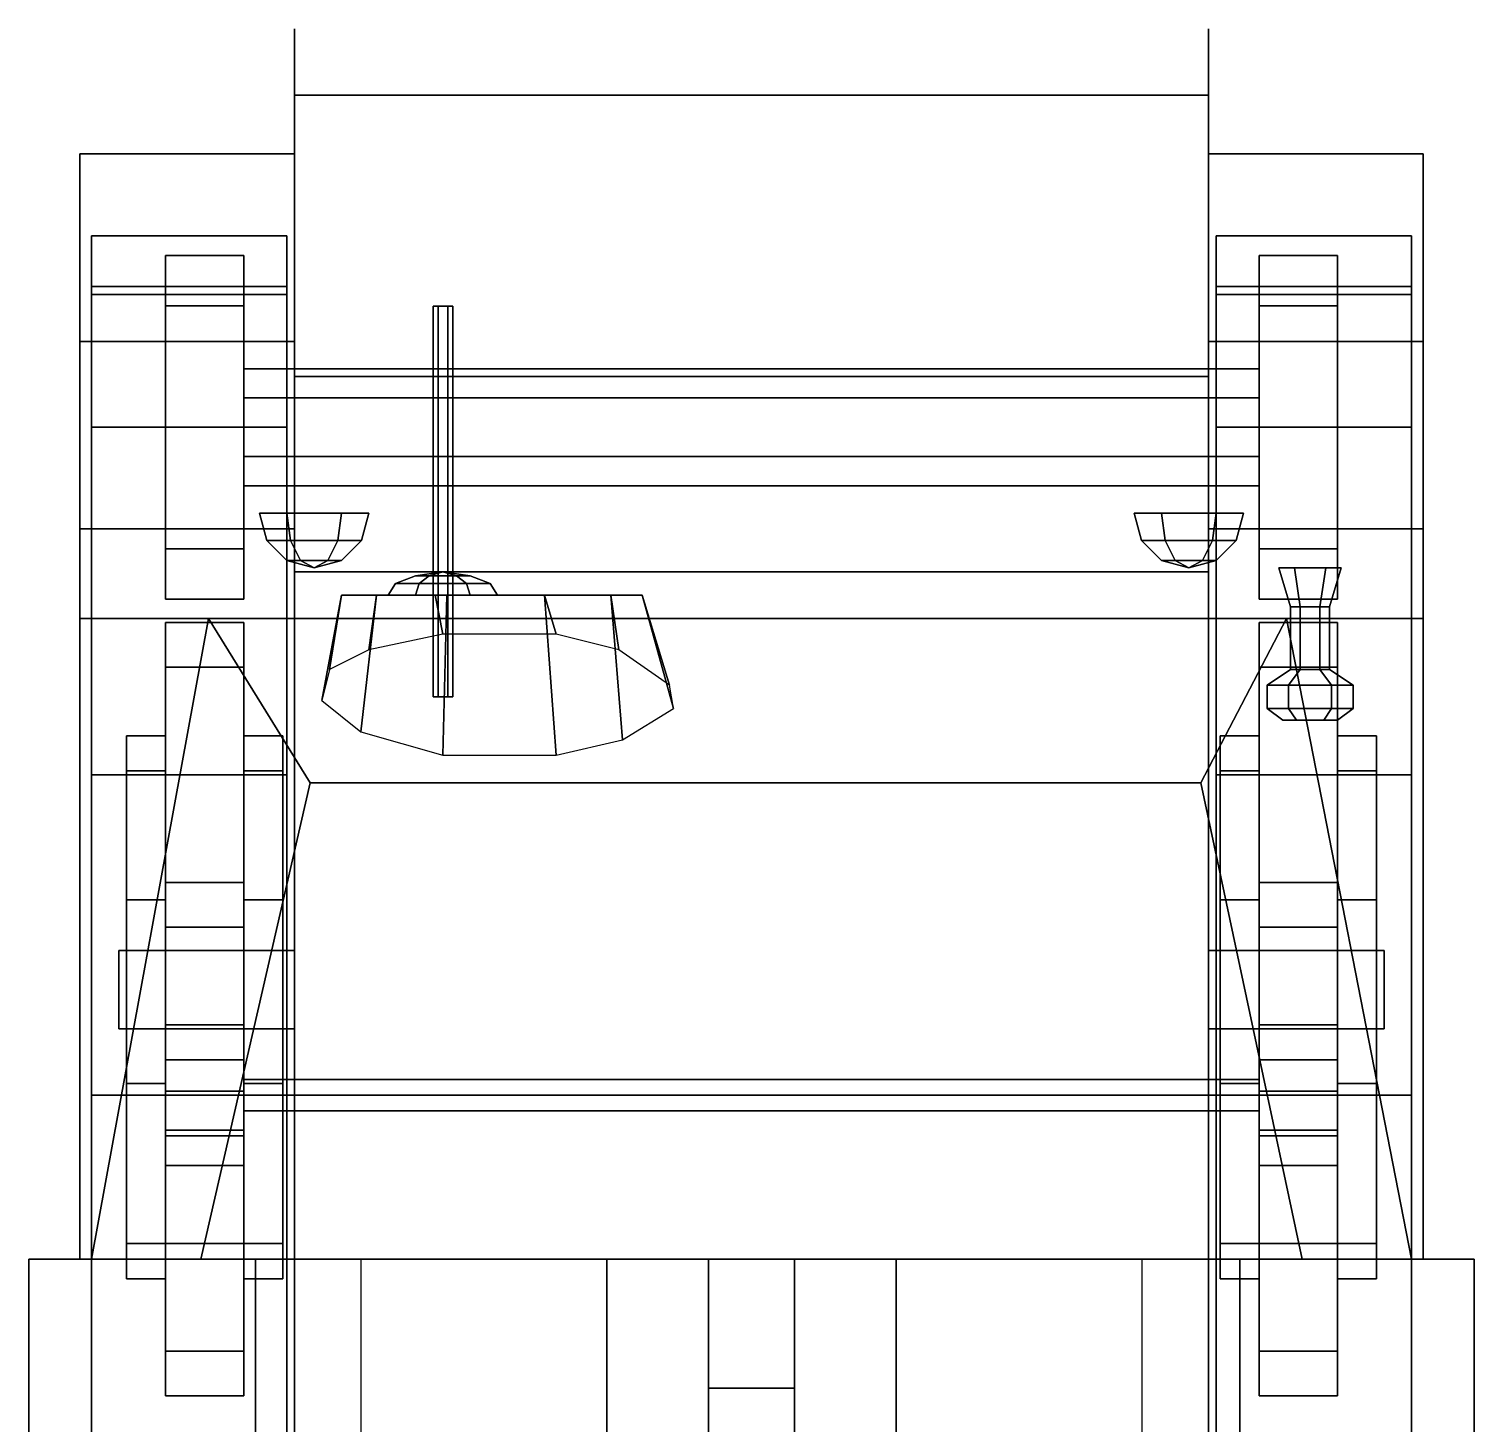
# Model space of a CAD drawing. Header units: millimetres. Extents: x -0.93 to 0.93, y -1.68 to 1.81.
# Drawn here: x -0.925 to 0.925, y 0.025 to 1.81 of the extents above; entities that cross this region are included whole.
import ezdxf

# ---------------------------------------------------------------- set-up
doc = ezdxf.new("R2010")
doc.units = ezdxf.units.MM
for name, color, linetype in [('bogie', 5, 'Continuous'), ('mg', 1, 'Continuous'), ('mg_mount', 1, 'Continuous'), ('mudshield', 4, 'Continuous'), ('tent', 3, 'Continuous'), ('tracks', 5, 'Continuous'), ('wheels', 2, 'Continuous')]:
    doc.layers.add(name, color=color, linetype=linetype)

msp = doc.modelspace()

# ---------------------------------------------------------------- linework, layer by layer
for points in [[(-0.585, 1.81, 0.64), (-0.585, 1.76, 0.56), (-0.585, 1.635, 0.56), (-0.585, 1.725, 0.645)], [(-0.585, 1.725, 0.645), (-0.585, 1.635, 0.56), (-0.585, 1.76, 0.56), (-0.585, 1.81, 0.64)], [(0.585, 1.81, 0.64), (0.585, 1.76, 0.56), (0.585, 1.635, 0.56), (0.585, 1.725, 0.645)], [(0.585, 1.725, 0.645), (0.585, 1.635, 0.56), (0.585, 1.76, 0.56), (0.585, 1.81, 0.64)], [(-0.585, 1.365, 0.295), (-0.585, 1.115, 0.295), (-0.585, 1.055, 0.915), (-0.585, 1.725, 0.645)], [(0.585, 1.725, 0.645), (0.585, 1.365, 0.295), (-0.585, 1.365, 0.295), (-0.585, 1.725, 0.645)], [(-0.585, 1.725, 0.645), (-0.585, 1.055, 0.915), (0.585, 1.055, 0.915), (0.585, 1.725, 0.645)], [(0.585, 1.055, 0.915), (0.585, 1.115, 0.295), (0.585, 1.365, 0.295), (0.585, 1.725, 0.645)], [(0.585, 1.365, 0.295), (0.585, 1.115, 0.295), (-0.585, 1.115, 0.295), (-0.585, 1.365, 0.295)], [(-0.5903, 1.155, 1.0425), (-0.595, 1.19, 1.0506), (-0.63, 1.19, 0.99), (-0.6206, 1.155, 0.99)], [(-0.63, 1.19, 0.99), (-0.595, 1.19, 1.0506), (-0.525, 1.19, 1.0506), (-0.49, 1.19, 0.99)], [(-0.6206, 1.155, 0.99), (-0.63, 1.19, 0.99), (-0.595, 1.19, 0.9294), (-0.5903, 1.155, 0.9375)], [(-0.595, 1.19, 0.9294), (-0.63, 1.19, 0.99), (-0.49, 1.19, 0.99), (-0.525, 1.19, 0.9294)], [(-0.5903, 1.155, 0.9375), (-0.595, 1.19, 0.9294), (-0.525, 1.19, 0.9294), (-0.5297, 1.155, 0.9375)], [(-0.5297, 1.155, 1.0425), (-0.525, 1.19, 1.0506), (-0.595, 1.19, 1.0506), (-0.5903, 1.155, 1.0425)], [(-0.4994, 1.155, 0.99), (-0.49, 1.19, 0.99), (-0.525, 1.19, 1.0506), (-0.5297, 1.155, 1.0425)], [(-0.5297, 1.155, 0.9375), (-0.525, 1.19, 0.9294), (-0.49, 1.19, 0.99), (-0.4994, 1.155, 0.99)], [(0.4994, 1.155, 0.99), (0.49, 1.19, 0.99), (0.525, 1.19, 0.9294), (0.5297, 1.155, 0.9375)], [(0.5297, 1.155, 1.0425), (0.525, 1.19, 1.0506), (0.49, 1.19, 0.99), (0.4994, 1.155, 0.99)], [(0.525, 1.19, 0.9294), (0.49, 1.19, 0.99), (0.63, 1.19, 0.99), (0.595, 1.19, 0.9294)], [(0.49, 1.19, 0.99), (0.525, 1.19, 1.0506), (0.595, 1.19, 1.0506), (0.63, 1.19, 0.99)], [(0.5297, 1.155, 0.9375), (0.525, 1.19, 0.9294), (0.595, 1.19, 0.9294), (0.5903, 1.155, 0.9375)], [(0.5903, 1.155, 1.0425), (0.595, 1.19, 1.0506), (0.525, 1.19, 1.0506), (0.5297, 1.155, 1.0425)], [(0.5903, 1.155, 0.9375), (0.595, 1.19, 0.9294), (0.63, 1.19, 0.99), (0.6206, 1.155, 0.99)], [(0.6206, 1.155, 0.99), (0.63, 1.19, 0.99), (0.595, 1.19, 1.0506), (0.5903, 1.155, 1.0425)], [(-0.5775, 1.1294, 1.0203), (-0.5903, 1.155, 1.0425), (-0.6206, 1.155, 0.99), (-0.595, 1.1294, 0.99)], [(-0.595, 1.1294, 0.99), (-0.6206, 1.155, 0.99), (-0.5903, 1.155, 0.9375), (-0.5775, 1.1294, 0.9597)], [(-0.5775, 1.1294, 0.9597), (-0.5903, 1.155, 0.9375), (-0.5297, 1.155, 0.9375), (-0.5425, 1.1294, 0.9597)], [(-0.5425, 1.1294, 1.0203), (-0.5297, 1.155, 1.0425), (-0.5903, 1.155, 1.0425), (-0.5775, 1.1294, 1.0203)], [(-0.525, 1.1294, 0.99), (-0.4994, 1.155, 0.99), (-0.5297, 1.155, 1.0425), (-0.5425, 1.1294, 1.0203)], [(-0.5425, 1.1294, 0.9597), (-0.5297, 1.155, 0.9375), (-0.4994, 1.155, 0.99), (-0.525, 1.1294, 0.99)], [(0.525, 1.1294, 0.99), (0.4994, 1.155, 0.99), (0.5297, 1.155, 0.9375), (0.5425, 1.1294, 0.9597)], [(0.5425, 1.1294, 1.0203), (0.5297, 1.155, 1.0425), (0.4994, 1.155, 0.99), (0.525, 1.1294, 0.99)], [(0.5425, 1.1294, 0.9597), (0.5297, 1.155, 0.9375), (0.5903, 1.155, 0.9375), (0.5775, 1.1294, 0.9597)], [(0.5775, 1.1294, 1.0203), (0.5903, 1.155, 1.0425), (0.5297, 1.155, 1.0425), (0.5425, 1.1294, 1.0203)], [(0.5775, 1.1294, 0.9597), (0.5903, 1.155, 0.9375), (0.6206, 1.155, 0.99), (0.595, 1.1294, 0.99)], [(0.595, 1.1294, 0.99), (0.6206, 1.155, 0.99), (0.5903, 1.155, 1.0425), (0.5775, 1.1294, 1.0203)], [(-0.56, 1.12, 0.99), (-0.5775, 1.1294, 1.0203), (-0.595, 1.1294, 0.99), (-0.56, 1.12, 0.99)], [(-0.56, 1.12, 0.99), (-0.595, 1.1294, 0.99), (-0.5775, 1.1294, 0.9597), (-0.56, 1.12, 0.99)], [(-0.56, 1.12, 0.99), (-0.5425, 1.1294, 1.0203), (-0.5775, 1.1294, 1.0203), (-0.56, 1.12, 0.99)], [(-0.56, 1.12, 0.99), (-0.5775, 1.1294, 0.9597), (-0.5425, 1.1294, 0.9597), (-0.56, 1.12, 0.99)], [(-0.56, 1.12, 0.99), (-0.525, 1.1294, 0.99), (-0.5425, 1.1294, 1.0203), (-0.56, 1.12, 0.99)], [(-0.56, 1.12, 0.99), (-0.5425, 1.1294, 0.9597), (-0.525, 1.1294, 0.99), (-0.56, 1.12, 0.99)], [(0.56, 1.12, 0.99), (0.525, 1.1294, 0.99), (0.5425, 1.1294, 0.9597), (0.56, 1.12, 0.99)], [(0.56, 1.12, 0.99), (0.5425, 1.1294, 1.0203), (0.525, 1.1294, 0.99), (0.56, 1.12, 0.99)], [(0.56, 1.12, 0.99), (0.5425, 1.1294, 0.9597), (0.5775, 1.1294, 0.9597), (0.56, 1.12, 0.99)], [(0.56, 1.12, 0.99), (0.5775, 1.1294, 1.0203), (0.5425, 1.1294, 1.0203), (0.56, 1.12, 0.99)], [(0.56, 1.12, 0.99), (0.5775, 1.1294, 0.9597), (0.595, 1.1294, 0.99), (0.56, 1.12, 0.99)], [(0.56, 1.12, 0.99), (0.595, 1.1294, 0.99), (0.5775, 1.1294, 1.0203), (0.56, 1.12, 0.99)], [(-0.585, 1.115, 0.295), (-0.585, 0.235, 0.295), (-0.585, 0.235, 0.765), (-0.585, 1.055, 0.915)], [(0.585, 1.115, 0.295), (0.585, 0.235, 0.295), (-0.585, 0.235, 0.295), (-0.585, 1.115, 0.295)], [(0.585, 0.235, 0.765), (0.585, 0.235, 0.295), (0.585, 1.115, 0.295), (0.585, 1.055, 0.915)], [(0.695, 1.12, 1.0646), (0.675, 1.12, 1.03), (0.69, 1.07, 1.03), (0.7025, 1.07, 1.0517)], [(0.675, 1.12, 1.03), (0.695, 1.12, 0.9954), (0.7025, 1.07, 1.0083), (0.69, 1.07, 1.03)], [(0.755, 1.12, 1.03), (0.675, 1.12, 1.03), (0.695, 1.12, 1.0646), (0.735, 1.12, 1.0646)], [(0.735, 1.12, 0.9954), (0.695, 1.12, 0.9954), (0.675, 1.12, 1.03), (0.755, 1.12, 1.03)], [(0.735, 1.12, 1.0646), (0.695, 1.12, 1.0646), (0.7025, 1.07, 1.0517), (0.7275, 1.07, 1.0517)], [(0.695, 1.12, 0.9954), (0.735, 1.12, 0.9954), (0.7275, 1.07, 1.0083), (0.7025, 1.07, 1.0083)], [(0.755, 1.12, 1.03), (0.735, 1.12, 1.0646), (0.7275, 1.07, 1.0517), (0.74, 1.07, 1.03)], [(0.735, 1.12, 0.9954), (0.755, 1.12, 1.03), (0.74, 1.07, 1.03), (0.7275, 1.07, 1.0083)], [(-0.695, 1.055, 0.915), (-0.845, 0.235, 0.765), (-0.705, 0.235, 1.425), (-0.565, 0.845, 1.385)], [(0.685, 1.055, 0.915), (0.845, 0.235, 0.765), (-0.845, 0.235, 0.765), (-0.695, 1.055, 0.915)], [(0.575, 0.845, 1.385), (0.685, 1.055, 0.915), (-0.695, 1.055, 0.915), (-0.565, 0.845, 1.385)], [(-0.585, 1.055, 0.915), (-0.585, 0.235, 0.765), (0.585, 0.235, 0.765), (0.585, 1.055, 0.915)], [(0.705, 0.235, 1.425), (0.845, 0.235, 0.765), (0.685, 1.055, 0.915), (0.575, 0.845, 1.385)], [(0.7025, 1.07, 1.0517), (0.69, 1.07, 1.03), (0.69, 0.99, 1.03), (0.7025, 0.99, 1.0517)], [(0.69, 1.07, 1.03), (0.7025, 1.07, 1.0083), (0.7025, 0.99, 1.0083), (0.69, 0.99, 1.03)], [(0.7275, 1.07, 1.0517), (0.7025, 1.07, 1.0517), (0.7025, 0.99, 1.0517), (0.7275, 0.99, 1.0517)], [(0.7025, 1.07, 1.0083), (0.7275, 1.07, 1.0083), (0.7275, 0.99, 1.0083), (0.7025, 0.99, 1.0083)], [(0.74, 1.07, 1.03), (0.7275, 1.07, 1.0517), (0.7275, 0.99, 1.0517), (0.74, 0.99, 1.03)], [(0.7275, 1.07, 1.0083), (0.74, 1.07, 1.03), (0.74, 0.99, 1.03), (0.7275, 0.99, 1.0083)], [(0.7025, 0.99, 1.0517), (0.69, 0.99, 1.03), (0.66, 0.97, 1.03), (0.6875, 0.97, 1.0776)], [(0.69, 0.99, 1.03), (0.7025, 0.99, 1.0083), (0.6875, 0.97, 0.9824), (0.66, 0.97, 1.03)], [(0.7275, 0.99, 1.0517), (0.7025, 0.99, 1.0517), (0.6875, 0.97, 1.0776), (0.7425, 0.97, 1.0776)], [(0.7025, 0.99, 1.0083), (0.7275, 0.99, 1.0083), (0.7425, 0.97, 0.9824), (0.6875, 0.97, 0.9824)], [(0.74, 0.99, 1.03), (0.7275, 0.99, 1.0517), (0.7425, 0.97, 1.0776), (0.77, 0.97, 1.03)], [(0.7275, 0.99, 1.0083), (0.74, 0.99, 1.03), (0.77, 0.97, 1.03), (0.7425, 0.97, 0.9824)], [(0.6875, 0.97, 1.0776), (0.66, 0.97, 1.03), (0.66, 0.94, 1.03), (0.6875, 0.94, 1.0776)], [(0.66, 0.97, 1.03), (0.6875, 0.97, 0.9824), (0.6875, 0.94, 0.9824), (0.66, 0.94, 1.03)], [(0.7425, 0.97, 1.0776), (0.6875, 0.97, 1.0776), (0.6875, 0.94, 1.0776), (0.7425, 0.94, 1.0776)], [(0.6875, 0.97, 0.9824), (0.7425, 0.97, 0.9824), (0.7425, 0.94, 0.9824), (0.6875, 0.94, 0.9824)], [(0.77, 0.97, 1.03), (0.7425, 0.97, 1.0776), (0.7425, 0.94, 1.0776), (0.77, 0.94, 1.03)], [(0.7425, 0.97, 0.9824), (0.77, 0.97, 1.03), (0.77, 0.94, 1.03), (0.7425, 0.94, 0.9824)], [(0.6875, 0.94, 1.0776), (0.66, 0.94, 1.03), (0.68, 0.925, 1.03), (0.6975, 0.925, 1.0603)], [(0.66, 0.94, 1.03), (0.6875, 0.94, 0.9824), (0.6975, 0.925, 0.9997), (0.68, 0.925, 1.03)], [(0.7425, 0.94, 1.0776), (0.6875, 0.94, 1.0776), (0.6975, 0.925, 1.0603), (0.7325, 0.925, 1.0603)], [(0.6875, 0.94, 0.9824), (0.7425, 0.94, 0.9824), (0.7325, 0.925, 0.9997), (0.6975, 0.925, 0.9997)], [(0.77, 0.94, 1.03), (0.7425, 0.94, 1.0776), (0.7325, 0.925, 1.0603), (0.75, 0.925, 1.03)], [(0.7425, 0.94, 0.9824), (0.77, 0.94, 1.03), (0.75, 0.925, 1.03), (0.7325, 0.925, 0.9997)], [(0.7325, 0.925, 1.0603), (0.6975, 0.925, 1.0603), (0.68, 0.925, 1.03), (0.75, 0.925, 1.03)], [(0.75, 0.925, 1.03), (0.68, 0.925, 1.03), (0.6975, 0.925, 0.9997), (0.7325, 0.925, 0.9997)], [(-0.565, 0.845, 1.385), (-0.705, 0.235, 1.425), (0.705, 0.235, 1.425), (0.575, 0.845, 1.385)], [(-0.81, 0.53, 0.355), (-0.81, 0.63, 0.355), (-0.81, 0.63, 0.305), (-0.81, 0.53, 0.305)], [(-0.81, 0.63, 0.305), (-0.81, 0.63, 0.355), (-0.585, 0.63, 0.355), (-0.585, 0.63, 0.305)], [(-0.585, 0.53, 0.355), (-0.585, 0.63, 0.355), (-0.81, 0.63, 0.355), (-0.81, 0.53, 0.355)], [(-0.81, 0.53, 0.305), (-0.81, 0.63, 0.305), (-0.585, 0.63, 0.305), (-0.585, 0.53, 0.305)], [(0.585, 0.53, 0.305), (0.585, 0.63, 0.305), (0.81, 0.63, 0.305), (0.81, 0.53, 0.305)], [(0.585, 0.63, 0.305), (0.585, 0.63, 0.355), (0.81, 0.63, 0.355), (0.81, 0.63, 0.305)], [(0.81, 0.53, 0.355), (0.81, 0.63, 0.355), (0.585, 0.63, 0.355), (0.585, 0.53, 0.355)], [(0.81, 0.63, 0.355), (0.81, 0.53, 0.355), (0.81, 0.53, 0.305), (0.81, 0.63, 0.305)], [(-0.585, 0.53, 0.305), (-0.585, 0.53, 0.355), (-0.81, 0.53, 0.355), (-0.81, 0.53, 0.305)], [(0.81, 0.53, 0.305), (0.81, 0.53, 0.355), (0.585, 0.53, 0.355), (0.585, 0.53, 0.305)], [(0.925, 0.235, 0.855), (0.925, 0.235, 0.72), (-0.925, 0.235, 0.72), (-0.925, 0.235, 0.855)], [(-0.925, 0.235, 0.855), (-0.925, -1.34, 0.855), (0.925, -1.34, 0.855), (0.925, 0.235, 0.855)], [(-0.925, 0.235, 0.72), (-0.925, -1.34, 0.72), (-0.925, -1.34, 0.855), (-0.925, 0.235, 0.855)], [(0.925, 0.235, 0.72), (0.925, -1.34, 0.72), (-0.925, -1.34, 0.72), (-0.925, 0.235, 0.72)], [(-0.705, 0.235, 1.425), (-0.845, 0.235, 0.765), (0.845, 0.235, 0.765), (0.705, 0.235, 1.425)], [(-0.585, 0.235, 0.295), (-0.585, -1.125, 0.295), (-0.585, -1.125, 0.72), (-0.585, 0.235, 0.72)], [(0.585, 0.235, 0.295), (0.585, -1.125, 0.295), (-0.585, -1.125, 0.295), (-0.585, 0.235, 0.295)], [(-0.5, 0.235, 0.855), (-0.5, -1.34, 0.855), (-0.055, -1.34, 1.085), (-0.055, 0.235, 1.085)], [(-0.055, 0.235, 1.085), (-0.055, -1.34, 1.085), (0.055, -1.34, 1.085), (0.055, 0.235, 1.085)], [(0.055, -1.34, 1.085), (0.5, -1.34, 0.855), (0.5, 0.235, 0.855), (0.055, 0.235, 1.085)], [(0.585, -1.125, 0.72), (0.585, -1.125, 0.295), (0.585, 0.235, 0.295), (0.585, 0.235, 0.72)], [(0.925, -1.34, 0.855), (0.925, -1.34, 0.72), (0.925, 0.235, 0.72), (0.925, 0.235, 0.855)], [(-0.055, 0.07, 1.085), (-0.055, -1.23, 1.085), (-0.055, -1.23, 1.625), (-0.055, 0.07, 1.625)], [(0.055, 0.07, 1.625), (0.055, 0.07, 1.085), (-0.055, 0.07, 1.085), (-0.055, 0.07, 1.625)], [(-0.055, 0.07, 1.625), (-0.055, -1.23, 1.625), (0.055, -1.23, 1.625), (0.055, 0.07, 1.625)], [(0.055, -1.23, 1.625), (0.055, -1.23, 1.085), (0.055, 0.07, 1.085), (0.055, 0.07, 1.625)]]:
    msp.add_3dface(points)
at = {"layer": 'bogie'}
for points in [[(-0.8, 0.905, 0.215), (-0.8, 0.905, 0.265), (-0.75, 0.905, 0.265), (-0.75, 0.905, 0.215)], [(-0.8, 0.86, 0.3), (-0.8, 0.905, 0.265), (-0.8, 0.905, 0.215), (-0.8, 0.86, 0.18)], [(-0.75, 0.86, 0.3), (-0.75, 0.905, 0.265), (-0.8, 0.905, 0.265), (-0.8, 0.86, 0.3)], [(-0.8, 0.86, 0.18), (-0.8, 0.905, 0.215), (-0.75, 0.905, 0.215), (-0.75, 0.86, 0.18)], [(-0.75, 0.905, 0.215), (-0.75, 0.905, 0.265), (-0.75, 0.86, 0.3), (-0.75, 0.86, 0.18)], [(-0.65, 0.86, 0.18), (-0.65, 0.905, 0.215), (-0.6, 0.905, 0.215), (-0.6, 0.86, 0.18)], [(-0.6, 0.86, 0.3), (-0.6, 0.905, 0.265), (-0.65, 0.905, 0.265), (-0.65, 0.86, 0.3)], [(-0.65, 0.905, 0.215), (-0.65, 0.905, 0.265), (-0.6, 0.905, 0.265), (-0.6, 0.905, 0.215)], [(-0.65, 0.86, 0.3), (-0.65, 0.905, 0.265), (-0.65, 0.905, 0.215), (-0.65, 0.86, 0.18)], [(-0.6, 0.905, 0.215), (-0.6, 0.905, 0.265), (-0.6, 0.86, 0.3), (-0.6, 0.86, 0.18)], [(0.6, 0.86, 0.3), (0.6, 0.905, 0.265), (0.6, 0.905, 0.215), (0.6, 0.86, 0.18)], [(0.6, 0.905, 0.215), (0.6, 0.905, 0.265), (0.65, 0.905, 0.265), (0.65, 0.905, 0.215)], [(0.65, 0.86, 0.3), (0.65, 0.905, 0.265), (0.6, 0.905, 0.265), (0.6, 0.86, 0.3)], [(0.6, 0.86, 0.18), (0.6, 0.905, 0.215), (0.65, 0.905, 0.215), (0.65, 0.86, 0.18)], [(0.65, 0.905, 0.215), (0.65, 0.905, 0.265), (0.65, 0.86, 0.3), (0.65, 0.86, 0.18)], [(0.75, 0.86, 0.18), (0.75, 0.905, 0.215), (0.8, 0.905, 0.215), (0.8, 0.86, 0.18)], [(0.8, 0.86, 0.3), (0.8, 0.905, 0.265), (0.75, 0.905, 0.265), (0.75, 0.86, 0.3)], [(0.75, 0.905, 0.215), (0.75, 0.905, 0.265), (0.8, 0.905, 0.265), (0.8, 0.905, 0.215)], [(0.75, 0.86, 0.3), (0.75, 0.905, 0.265), (0.75, 0.905, 0.215), (0.75, 0.86, 0.18)], [(0.8, 0.905, 0.215), (0.8, 0.905, 0.265), (0.8, 0.86, 0.3), (0.8, 0.86, 0.18)], [(-0.8, 0.255, 0.3), (-0.8, 0.86, 0.3), (-0.8, 0.86, 0.18), (-0.8, 0.255, 0.18)], [(-0.8, 0.255, 0.18), (-0.8, 0.86, 0.18), (-0.75, 0.86, 0.18), (-0.75, 0.255, 0.18)], [(-0.8, 0.46, 0.375), (-0.8, 0.695, 0.375), (-0.8, 0.86, 0.3), (-0.8, 0.255, 0.3)], [(-0.8, 0.86, 0.3), (-0.8, 0.695, 0.375), (-0.75, 0.695, 0.375), (-0.75, 0.86, 0.3)], [(-0.75, 0.86, 0.18), (-0.75, 0.86, 0.3), (-0.75, 0.255, 0.3), (-0.75, 0.255, 0.18)], [(-0.75, 0.86, 0.3), (-0.75, 0.695, 0.375), (-0.75, 0.46, 0.375), (-0.75, 0.255, 0.3)], [(-0.65, 0.46, 0.375), (-0.65, 0.695, 0.375), (-0.65, 0.86, 0.3), (-0.65, 0.255, 0.3)], [(-0.65, 0.86, 0.3), (-0.65, 0.695, 0.375), (-0.6, 0.695, 0.375), (-0.6, 0.86, 0.3)], [(-0.65, 0.255, 0.18), (-0.65, 0.86, 0.18), (-0.6, 0.86, 0.18), (-0.6, 0.255, 0.18)], [(-0.65, 0.255, 0.3), (-0.65, 0.86, 0.3), (-0.65, 0.86, 0.18), (-0.65, 0.255, 0.18)], [(-0.6, 0.86, 0.3), (-0.6, 0.695, 0.375), (-0.6, 0.46, 0.375), (-0.6, 0.255, 0.3)], [(-0.6, 0.86, 0.18), (-0.6, 0.86, 0.3), (-0.6, 0.255, 0.3), (-0.6, 0.255, 0.18)], [(0.6, 0.86, 0.3), (0.6, 0.695, 0.375), (0.65, 0.695, 0.375), (0.65, 0.86, 0.3)], [(0.6, 0.46, 0.375), (0.6, 0.695, 0.375), (0.6, 0.86, 0.3), (0.6, 0.255, 0.3)], [(0.6, 0.255, 0.3), (0.6, 0.86, 0.3), (0.6, 0.86, 0.18), (0.6, 0.255, 0.18)], [(0.6, 0.255, 0.18), (0.6, 0.86, 0.18), (0.65, 0.86, 0.18), (0.65, 0.255, 0.18)], [(0.65, 0.86, 0.3), (0.65, 0.695, 0.375), (0.65, 0.46, 0.375), (0.65, 0.255, 0.3)], [(0.65, 0.86, 0.18), (0.65, 0.86, 0.3), (0.65, 0.255, 0.3), (0.65, 0.255, 0.18)], [(0.75, 0.46, 0.375), (0.75, 0.695, 0.375), (0.75, 0.86, 0.3), (0.75, 0.255, 0.3)], [(0.75, 0.86, 0.3), (0.75, 0.695, 0.375), (0.8, 0.695, 0.375), (0.8, 0.86, 0.3)], [(0.75, 0.255, 0.18), (0.75, 0.86, 0.18), (0.8, 0.86, 0.18), (0.8, 0.255, 0.18)], [(0.75, 0.255, 0.3), (0.75, 0.86, 0.3), (0.75, 0.86, 0.18), (0.75, 0.255, 0.18)], [(0.8, 0.86, 0.3), (0.8, 0.695, 0.375), (0.8, 0.46, 0.375), (0.8, 0.255, 0.3)], [(0.8, 0.86, 0.18), (0.8, 0.86, 0.3), (0.8, 0.255, 0.3), (0.8, 0.255, 0.18)], [(-0.75, 0.46, 0.375), (-0.75, 0.695, 0.375), (-0.8, 0.695, 0.375), (-0.8, 0.46, 0.375)], [(-0.6, 0.46, 0.375), (-0.6, 0.695, 0.375), (-0.65, 0.695, 0.375), (-0.65, 0.46, 0.375)], [(0.65, 0.46, 0.375), (0.65, 0.695, 0.375), (0.6, 0.695, 0.375), (0.6, 0.46, 0.375)], [(0.8, 0.46, 0.375), (0.8, 0.695, 0.375), (0.75, 0.695, 0.375), (0.75, 0.46, 0.375)], [(-0.75, 0.255, 0.3), (-0.75, 0.46, 0.375), (-0.8, 0.46, 0.375), (-0.8, 0.255, 0.3)], [(-0.6, 0.255, 0.3), (-0.6, 0.46, 0.375), (-0.65, 0.46, 0.375), (-0.65, 0.255, 0.3)], [(0.65, 0.255, 0.3), (0.65, 0.46, 0.375), (0.6, 0.46, 0.375), (0.6, 0.255, 0.3)], [(0.8, 0.255, 0.3), (0.8, 0.46, 0.375), (0.75, 0.46, 0.375), (0.75, 0.255, 0.3)], [(-0.8, 0.255, 0.18), (-0.8, 0.21, 0.215), (-0.8, 0.21, 0.265), (-0.8, 0.255, 0.3)], [(-0.75, 0.255, 0.18), (-0.75, 0.21, 0.215), (-0.8, 0.21, 0.215), (-0.8, 0.255, 0.18)], [(-0.8, 0.255, 0.3), (-0.8, 0.21, 0.265), (-0.75, 0.21, 0.265), (-0.75, 0.255, 0.3)], [(-0.75, 0.21, 0.265), (-0.75, 0.21, 0.215), (-0.75, 0.255, 0.18), (-0.75, 0.255, 0.3)], [(-0.6, 0.255, 0.18), (-0.6, 0.21, 0.215), (-0.65, 0.21, 0.215), (-0.65, 0.255, 0.18)], [(-0.65, 0.255, 0.3), (-0.65, 0.21, 0.265), (-0.6, 0.21, 0.265), (-0.6, 0.255, 0.3)], [(-0.65, 0.255, 0.18), (-0.65, 0.21, 0.215), (-0.65, 0.21, 0.265), (-0.65, 0.255, 0.3)], [(-0.6, 0.21, 0.265), (-0.6, 0.21, 0.215), (-0.6, 0.255, 0.18), (-0.6, 0.255, 0.3)], [(0.6, 0.255, 0.18), (0.6, 0.21, 0.215), (0.6, 0.21, 0.265), (0.6, 0.255, 0.3)], [(0.6, 0.255, 0.3), (0.6, 0.21, 0.265), (0.65, 0.21, 0.265), (0.65, 0.255, 0.3)], [(0.65, 0.255, 0.18), (0.65, 0.21, 0.215), (0.6, 0.21, 0.215), (0.6, 0.255, 0.18)], [(0.65, 0.21, 0.265), (0.65, 0.21, 0.215), (0.65, 0.255, 0.18), (0.65, 0.255, 0.3)], [(0.8, 0.255, 0.18), (0.8, 0.21, 0.215), (0.75, 0.21, 0.215), (0.75, 0.255, 0.18)], [(0.75, 0.255, 0.3), (0.75, 0.21, 0.265), (0.8, 0.21, 0.265), (0.8, 0.255, 0.3)], [(0.75, 0.255, 0.18), (0.75, 0.21, 0.215), (0.75, 0.21, 0.265), (0.75, 0.255, 0.3)], [(0.8, 0.21, 0.265), (0.8, 0.21, 0.215), (0.8, 0.255, 0.18), (0.8, 0.255, 0.3)], [(-0.8, 0.21, 0.265), (-0.8, 0.21, 0.215), (-0.75, 0.21, 0.215), (-0.75, 0.21, 0.265)], [(-0.65, 0.21, 0.265), (-0.65, 0.21, 0.215), (-0.6, 0.21, 0.215), (-0.6, 0.21, 0.265)], [(0.6, 0.21, 0.265), (0.6, 0.21, 0.215), (0.65, 0.21, 0.215), (0.65, 0.21, 0.265)], [(0.75, 0.21, 0.265), (0.75, 0.21, 0.215), (0.8, 0.21, 0.215), (0.8, 0.21, 0.265)]]:
    msp.add_3dface(points, dxfattribs=at)
at = {"layer": 'mg'}
for points in [[(-0.4012, 1.455, 1.1508), (-0.4075, 1.455, 1.14), (-0.4075, 0.955, 1.14), (-0.4012, 0.955, 1.1508)], [(-0.4075, 1.455, 1.14), (-0.4012, 1.455, 1.1292), (-0.4012, 0.955, 1.1292), (-0.4075, 0.955, 1.14)], [(-0.4075, 1.455, 1.14), (-0.4012, 1.455, 1.1508), (-0.3887, 1.455, 1.1508), (-0.3825, 1.455, 1.14)], [(-0.4012, 1.455, 1.1292), (-0.4075, 1.455, 1.14), (-0.3825, 1.455, 1.14), (-0.3887, 1.455, 1.1292)], [(-0.3887, 1.455, 1.1508), (-0.4012, 1.455, 1.1508), (-0.4012, 0.955, 1.1508), (-0.3887, 0.955, 1.1508)], [(-0.4012, 1.455, 1.1292), (-0.3887, 1.455, 1.1292), (-0.3887, 0.955, 1.1292), (-0.4012, 0.955, 1.1292)], [(-0.3825, 1.455, 1.14), (-0.3887, 1.455, 1.1508), (-0.3887, 0.955, 1.1508), (-0.3825, 0.955, 1.14)], [(-0.3887, 1.455, 1.1292), (-0.3825, 1.455, 1.14), (-0.3825, 0.955, 1.14), (-0.3887, 0.955, 1.1292)], [(-0.395, 1.115, 1.14), (-0.4125, 1.11, 1.1097), (-0.43, 1.11, 1.14), (-0.395, 1.115, 1.14)], [(-0.395, 1.115, 1.14), (-0.43, 1.11, 1.14), (-0.4125, 1.11, 1.1703), (-0.395, 1.115, 1.14)], [(-0.395, 1.115, 1.14), (-0.3775, 1.11, 1.1097), (-0.4125, 1.11, 1.1097), (-0.395, 1.115, 1.14)], [(-0.395, 1.115, 1.14), (-0.4125, 1.11, 1.1703), (-0.3775, 1.11, 1.1703), (-0.395, 1.115, 1.14)], [(-0.395, 1.115, 1.14), (-0.36, 1.11, 1.14), (-0.3775, 1.11, 1.1097), (-0.395, 1.115, 1.14)], [(-0.395, 1.115, 1.14), (-0.3775, 1.11, 1.1703), (-0.36, 1.11, 1.14), (-0.395, 1.115, 1.14)], [(-0.4253, 1.1, 1.0875), (-0.43, 1.085, 1.0794), (-0.465, 1.085, 1.14), (-0.4556, 1.1, 1.14)], [(-0.4556, 1.1, 1.14), (-0.465, 1.085, 1.14), (-0.43, 1.085, 1.2006), (-0.4253, 1.1, 1.1925)], [(-0.4125, 1.11, 1.1097), (-0.4253, 1.1, 1.0875), (-0.4556, 1.1, 1.14), (-0.43, 1.11, 1.14)], [(-0.43, 1.11, 1.14), (-0.4556, 1.1, 1.14), (-0.4253, 1.1, 1.1925), (-0.4125, 1.11, 1.1703)], [(-0.3647, 1.1, 1.0875), (-0.36, 1.085, 1.0794), (-0.43, 1.085, 1.0794), (-0.4253, 1.1, 1.0875)], [(-0.4253, 1.1, 1.1925), (-0.43, 1.085, 1.2006), (-0.36, 1.085, 1.2006), (-0.3647, 1.1, 1.1925)], [(-0.3775, 1.11, 1.1097), (-0.3647, 1.1, 1.0875), (-0.4253, 1.1, 1.0875), (-0.4125, 1.11, 1.1097)], [(-0.4125, 1.11, 1.1703), (-0.4253, 1.1, 1.1925), (-0.3647, 1.1, 1.1925), (-0.3775, 1.11, 1.1703)], [(-0.36, 1.11, 1.14), (-0.3344, 1.1, 1.14), (-0.3647, 1.1, 1.0875), (-0.3775, 1.11, 1.1097)], [(-0.3775, 1.11, 1.1703), (-0.3647, 1.1, 1.1925), (-0.3344, 1.1, 1.14), (-0.36, 1.11, 1.14)], [(-0.3344, 1.1, 1.14), (-0.325, 1.085, 1.14), (-0.36, 1.085, 1.0794), (-0.3647, 1.1, 1.0875)], [(-0.3647, 1.1, 1.1925), (-0.36, 1.085, 1.2006), (-0.325, 1.085, 1.14), (-0.3344, 1.1, 1.14)]]:
    msp.add_3dface(points, dxfattribs=at)
at = {"layer": 'mg_mount'}
for points in [[(-0.525, 1.085, 1.13), (-0.525, 1.085, 1.07), (-0.54, 0.99, 1.025), (-0.55, 0.95, 1.145)], [(-0.55, 0.95, 1.145), (-0.5, 0.91, 1.24), (-0.48, 1.085, 1.21), (-0.525, 1.085, 1.13)], [(-0.525, 1.085, 1.07), (-0.48, 1.085, 0.99), (-0.49, 1.015, 0.97), (-0.54, 0.99, 1.025)], [(-0.48, 1.085, 1.21), (-0.48, 1.085, 0.99), (-0.525, 1.085, 1.07), (-0.525, 1.085, 1.13)], [(-0.5, 0.91, 1.24), (-0.395, 0.88, 1.31), (-0.39, 1.085, 1.255), (-0.48, 1.085, 1.21)], [(-0.48, 1.085, 0.99), (-0.405, 1.085, 0.95), (-0.395, 1.035, 0.945), (-0.49, 1.015, 0.97)], [(-0.39, 1.085, 1.255), (-0.405, 1.085, 0.95), (-0.48, 1.085, 0.99), (-0.48, 1.085, 1.21)], [(-0.265, 1.085, 1.255), (-0.265, 1.085, 0.95), (-0.405, 1.085, 0.95), (-0.39, 1.085, 1.255)], [(-0.405, 1.085, 0.95), (-0.265, 1.085, 0.95), (-0.25, 1.035, 0.945), (-0.395, 1.035, 0.945)], [(-0.395, 0.88, 1.31), (-0.25, 0.88, 1.31), (-0.265, 1.085, 1.255), (-0.39, 1.085, 1.255)], [(-0.18, 1.085, 1.22), (-0.18, 1.085, 0.99), (-0.265, 1.085, 0.95), (-0.265, 1.085, 1.255)], [(-0.265, 1.085, 0.95), (-0.18, 1.085, 0.99), (-0.17, 1.015, 0.98), (-0.25, 1.035, 0.945)], [(-0.25, 0.88, 1.31), (-0.165, 0.9, 1.265), (-0.18, 1.085, 1.22), (-0.265, 1.085, 1.255)], [(-0.14, 1.085, 1.13), (-0.14, 1.085, 1.07), (-0.18, 1.085, 0.99), (-0.18, 1.085, 1.22)], [(-0.18, 1.085, 0.99), (-0.14, 1.085, 1.07), (-0.105, 0.97, 1.085), (-0.17, 1.015, 0.98)], [(-0.165, 0.9, 1.265), (-0.1, 0.94, 1.155), (-0.14, 1.085, 1.13), (-0.18, 1.085, 1.22)], [(-0.1, 0.94, 1.155), (-0.105, 0.97, 1.085), (-0.14, 1.085, 1.07), (-0.14, 1.085, 1.13)]]:
    msp.add_3dface(points, dxfattribs=at)
at = {"layer": 'mudshield'}
for points in [[(-0.86, 1.41, 0.885), (-0.86, 1.65, 0.675), (-0.585, 1.65, 0.675), (-0.585, 1.41, 0.885)], [(-0.585, 1.41, 0.885), (-0.585, 1.65, 0.675), (-0.86, 1.65, 0.675), (-0.86, 1.41, 0.885)], [(-0.585, 1.17, 0.92), (-0.585, 1.055, 0.915), (-0.585, 1.65, 0.675), (-0.585, 1.41, 0.885)], [(-0.585, 1.41, 0.885), (-0.585, 1.65, 0.675), (-0.585, 1.055, 0.915), (-0.585, 1.17, 0.92)], [(0.585, 1.41, 0.885), (0.585, 1.65, 0.675), (0.86, 1.65, 0.675), (0.86, 1.41, 0.885)], [(0.86, 1.41, 0.885), (0.86, 1.65, 0.675), (0.585, 1.65, 0.675), (0.585, 1.41, 0.885)], [(0.585, 1.17, 0.92), (0.585, 1.055, 0.915), (0.585, 1.65, 0.675), (0.585, 1.41, 0.885)], [(0.585, 1.41, 0.885), (0.585, 1.65, 0.675), (0.585, 1.055, 0.915), (0.585, 1.17, 0.92)], [(-0.585, 1.17, 0.92), (-0.585, 1.41, 0.885), (-0.86, 1.41, 0.885), (-0.86, 1.17, 0.92)], [(-0.86, 1.17, 0.92), (-0.86, 1.41, 0.885), (-0.585, 1.41, 0.885), (-0.585, 1.17, 0.92)], [(0.585, 1.17, 0.92), (0.585, 1.41, 0.885), (0.86, 1.41, 0.885), (0.86, 1.17, 0.92)], [(0.86, 1.17, 0.92), (0.86, 1.41, 0.885), (0.585, 1.41, 0.885), (0.585, 1.17, 0.92)], [(-0.585, 1.055, 0.915), (-0.585, 1.17, 0.92), (-0.86, 1.17, 0.92), (-0.86, 1.055, 0.915)], [(-0.86, 1.055, 0.915), (-0.86, 1.17, 0.92), (-0.585, 1.17, 0.92), (-0.585, 1.055, 0.915)], [(0.585, 1.055, 0.915), (0.585, 1.17, 0.92), (0.86, 1.17, 0.92), (0.86, 1.055, 0.915)], [(0.86, 1.055, 0.915), (0.86, 1.17, 0.92), (0.585, 1.17, 0.92), (0.585, 1.055, 0.915)], [(-0.86, 0.235, 0.765), (-0.86, 1.055, 0.915), (-0.585, 1.055, 0.915), (-0.585, 0.235, 0.765)], [(-0.585, 0.235, 0.765), (-0.585, 1.055, 0.915), (-0.86, 1.055, 0.915), (-0.86, 0.235, 0.765)], [(0.86, 0.235, 0.765), (0.86, 1.055, 0.915), (0.585, 1.055, 0.915), (0.585, 0.235, 0.765)], [(0.585, 0.235, 0.765), (0.585, 1.055, 0.915), (0.86, 1.055, 0.915), (0.86, 0.235, 0.765)]]:
    msp.add_3dface(points, dxfattribs=at)
at = {"layer": 'tent'}
for points in [[(-0.185, 0.235, 2.335), (-0.185, 0.235, 0.855), (-0.925, 0.235, 0.855), (-0.635, 0.235, 2.125)], [(-0.635, 0.235, 2.125), (-0.925, 0.235, 0.855), (-0.925, -1.325, 0.855), (-0.635, -1.325, 2.125)], [(-0.635, -1.325, 2.125), (-0.185, -1.325, 2.335), (-0.185, 0.235, 2.335), (-0.635, 0.235, 2.125)], [(0.185, 0.235, 2.335), (0.185, 0.235, 0.855), (-0.185, 0.235, 0.855), (-0.185, 0.235, 2.335)], [(-0.185, -1.325, 2.335), (0.185, -1.325, 2.335), (0.185, 0.235, 2.335), (-0.185, 0.235, 2.335)], [(0.625, 0.235, 2.115), (0.925, 0.235, 0.855), (0.185, 0.235, 0.855), (0.185, 0.235, 2.335)], [(0.185, -1.325, 2.335), (0.625, -1.325, 2.115), (0.625, 0.235, 2.115), (0.185, 0.235, 2.335)], [(0.625, -1.325, 2.115), (0.925, -1.325, 0.855), (0.925, 0.235, 0.855), (0.625, 0.235, 2.115)]]:
    msp.add_3dface(points, dxfattribs=at)
at = {"layer": 'tracks'}
for points in [[(-0.845, 1.48, 0.29), (-0.845, 1.545, 0.465), (-0.595, 1.545, 0.465), (-0.595, 1.48, 0.29)], [(-0.595, 1.48, 0.29), (-0.595, 1.545, 0.465), (-0.845, 1.545, 0.465), (-0.845, 1.48, 0.29)], [(-0.595, 1.545, 0.465), (-0.595, 1.47, 0.64), (-0.845, 1.47, 0.64), (-0.845, 1.545, 0.465)], [(-0.845, 1.545, 0.465), (-0.845, 1.47, 0.64), (-0.595, 1.47, 0.64), (-0.595, 1.545, 0.465)], [(0.845, 1.545, 0.465), (0.845, 1.47, 0.64), (0.595, 1.47, 0.64), (0.595, 1.545, 0.465)], [(0.595, 1.545, 0.465), (0.595, 1.47, 0.64), (0.845, 1.47, 0.64), (0.845, 1.545, 0.465)], [(0.595, 1.48, 0.29), (0.595, 1.545, 0.465), (0.845, 1.545, 0.465), (0.845, 1.48, 0.29)], [(0.845, 1.48, 0.29), (0.845, 1.545, 0.465), (0.595, 1.545, 0.465), (0.595, 1.48, 0.29)], [(-0.595, 0.855), (-0.595, 1.48, 0.29), (-0.845, 1.48, 0.29), (-0.845, 0.855)], [(-0.845, 0.855), (-0.845, 1.48, 0.29), (-0.595, 1.48, 0.29), (-0.595, 0.855)], [(-0.845, 1.47, 0.64), (-0.845, 1.3, 0.72), (-0.595, 1.3, 0.72), (-0.595, 1.47, 0.64)], [(-0.595, 1.47, 0.64), (-0.595, 1.3, 0.72), (-0.845, 1.3, 0.72), (-0.845, 1.47, 0.64)], [(0.845, 0.855), (0.845, 1.48, 0.29), (0.595, 1.48, 0.29), (0.595, 0.855)], [(0.595, 0.855), (0.595, 1.48, 0.29), (0.845, 1.48, 0.29), (0.845, 0.855)], [(0.595, 1.47, 0.64), (0.595, 1.3, 0.72), (0.845, 1.3, 0.72), (0.845, 1.47, 0.64)], [(0.845, 1.47, 0.64), (0.845, 1.3, 0.72), (0.595, 1.3, 0.72), (0.595, 1.47, 0.64)], [(-0.595, 1.3, 0.72), (-0.595, 0.445, 0.69), (-0.845, 0.445, 0.69), (-0.845, 1.3, 0.72)], [(-0.845, 1.3, 0.72), (-0.845, 0.445, 0.69), (-0.595, 0.445, 0.69), (-0.595, 1.3, 0.72)], [(0.845, 1.3, 0.72), (0.845, 0.445, 0.69), (0.595, 0.445, 0.69), (0.595, 1.3, 0.72)], [(0.595, 1.3, 0.72), (0.595, 0.445, 0.69), (0.845, 0.445, 0.69), (0.845, 1.3, 0.72)], [(-0.845, -0.85), (-0.845, 0.855), (-0.595, 0.855), (-0.595, -0.85)], [(-0.595, -0.85), (-0.595, 0.855), (-0.845, 0.855), (-0.845, -0.85)], [(0.845, -0.85), (0.845, 0.855), (0.595, 0.855), (0.595, -0.85)], [(0.595, -0.85), (0.595, 0.855), (0.845, 0.855), (0.845, -0.85)], [(-0.845, 0.445, 0.69), (-0.845, -0.505, 0.635), (-0.595, -0.505, 0.635), (-0.595, 0.445, 0.69)], [(-0.595, 0.445, 0.69), (-0.595, -0.505, 0.635), (-0.845, -0.505, 0.635), (-0.845, 0.445, 0.69)], [(0.595, 0.445, 0.69), (0.595, -0.505, 0.635), (0.845, -0.505, 0.635), (0.845, 0.445, 0.69)], [(0.845, 0.445, 0.69), (0.845, -0.505, 0.635), (0.595, -0.505, 0.635), (0.595, 0.445, 0.69)]]:
    msp.add_3dface(points, dxfattribs=at)
at = {"layer": 'wheels'}
for points in [[(-0.75, 1.1444, 0.6206), (-0.75, 1.52, 0.465), (-0.75, 1.4556, 0.3094), (-0.75, 1.08, 0.465)], [(-0.65, 1.52, 0.465), (-0.65, 1.4556, 0.3094), (-0.75, 1.4556, 0.3094), (-0.75, 1.52, 0.465)], [(-0.75, 1.3, 0.685), (-0.75, 1.4556, 0.6206), (-0.75, 1.52, 0.465), (-0.75, 1.1444, 0.6206)], [(-0.65, 1.4556, 0.6206), (-0.65, 1.52, 0.465), (-0.75, 1.52, 0.465), (-0.75, 1.4556, 0.6206)], [(-0.65, 1.08, 0.465), (-0.65, 1.4556, 0.3094), (-0.65, 1.52, 0.465), (-0.65, 1.1444, 0.6206)], [(-0.65, 1.1444, 0.6206), (-0.65, 1.52, 0.465), (-0.65, 1.4556, 0.6206), (-0.65, 1.3, 0.685)], [(0.75, 1.4556, 0.6206), (0.75, 1.52, 0.465), (0.65, 1.52, 0.465), (0.65, 1.4556, 0.6206)], [(0.75, 1.52, 0.465), (0.75, 1.4556, 0.3094), (0.65, 1.4556, 0.3094), (0.65, 1.52, 0.465)], [(0.65, 1.3, 0.685), (0.65, 1.4556, 0.6206), (0.65, 1.52, 0.465), (0.65, 1.1444, 0.6206)], [(0.65, 1.1444, 0.6206), (0.65, 1.52, 0.465), (0.65, 1.4556, 0.3094), (0.65, 1.08, 0.465)], [(0.75, 1.1444, 0.6206), (0.75, 1.52, 0.465), (0.75, 1.4556, 0.6206), (0.75, 1.3, 0.685)], [(0.75, 1.08, 0.465), (0.75, 1.4556, 0.3094), (0.75, 1.52, 0.465), (0.75, 1.1444, 0.6206)], [(-0.75, 1.08, 0.465), (-0.75, 1.4556, 0.3094), (-0.75, 1.3, 0.245), (-0.75, 1.1444, 0.3094)], [(-0.65, 1.4556, 0.3094), (-0.65, 1.3, 0.245), (-0.75, 1.3, 0.245), (-0.75, 1.4556, 0.3094)], [(-0.65, 1.3, 0.685), (-0.65, 1.4556, 0.6206), (-0.75, 1.4556, 0.6206), (-0.75, 1.3, 0.685)], [(-0.65, 1.1444, 0.3094), (-0.65, 1.3, 0.245), (-0.65, 1.4556, 0.3094), (-0.65, 1.08, 0.465)], [(0.75, 1.3, 0.685), (0.75, 1.4556, 0.6206), (0.65, 1.4556, 0.6206), (0.65, 1.3, 0.685)], [(0.75, 1.4556, 0.3094), (0.75, 1.3, 0.245), (0.65, 1.3, 0.245), (0.65, 1.4556, 0.3094)], [(0.65, 1.08, 0.465), (0.65, 1.4556, 0.3094), (0.65, 1.3, 0.245), (0.65, 1.1444, 0.3094)], [(0.75, 1.1444, 0.3094), (0.75, 1.3, 0.245), (0.75, 1.4556, 0.3094), (0.75, 1.08, 0.465)], [(0.65, 1.3375, 0.53), (0.65, 1.375, 0.465), (-0.65, 1.375, 0.465), (-0.65, 1.3375, 0.53)], [(0.65, 1.375, 0.465), (0.65, 1.3375, 0.4), (-0.65, 1.3375, 0.4), (-0.65, 1.375, 0.465)], [(0.65, 1.2625, 0.53), (0.65, 1.3375, 0.53), (-0.65, 1.3375, 0.53), (-0.65, 1.2625, 0.53)], [(0.65, 1.3375, 0.4), (0.65, 1.2625, 0.4), (-0.65, 1.2625, 0.4), (-0.65, 1.3375, 0.4)], [(-0.65, 1.3, 0.245), (-0.65, 1.1444, 0.3094), (-0.75, 1.1444, 0.3094), (-0.75, 1.3, 0.245)], [(-0.65, 1.1444, 0.6206), (-0.65, 1.3, 0.685), (-0.75, 1.3, 0.685), (-0.75, 1.1444, 0.6206)], [(0.75, 1.1444, 0.6206), (0.75, 1.3, 0.685), (0.65, 1.3, 0.685), (0.65, 1.1444, 0.6206)], [(0.75, 1.3, 0.245), (0.75, 1.1444, 0.3094), (0.65, 1.1444, 0.3094), (0.65, 1.3, 0.245)], [(0.65, 1.225, 0.465), (0.65, 1.2625, 0.53), (-0.65, 1.2625, 0.53), (-0.65, 1.225, 0.465)], [(0.65, 1.2625, 0.4), (0.65, 1.225, 0.465), (-0.65, 1.225, 0.465), (-0.65, 1.2625, 0.4)], [(-0.65, 1.1444, 0.3094), (-0.65, 1.08, 0.465), (-0.75, 1.08, 0.465), (-0.75, 1.1444, 0.3094)], [(-0.65, 1.08, 0.465), (-0.65, 1.1444, 0.6206), (-0.75, 1.1444, 0.6206), (-0.75, 1.08, 0.465)], [(0.75, 1.08, 0.465), (0.75, 1.1444, 0.6206), (0.65, 1.1444, 0.6206), (0.65, 1.08, 0.465)], [(0.75, 1.1444, 0.3094), (0.75, 1.08, 0.465), (0.65, 1.08, 0.465), (0.65, 1.1444, 0.3094)], [(-0.65, 0.9929, 0.3729), (-0.65, 1.05, 0.235), (-0.75, 1.05, 0.235), (-0.75, 0.9929, 0.3729)], [(-0.65, 1.05, 0.235), (-0.65, 0.9929, 0.0971), (-0.75, 0.9929, 0.0971), (-0.75, 1.05, 0.235)], [(-0.75, 0.66, 0.235), (-0.75, 0.9929, 0.3729), (-0.75, 1.05, 0.235), (-0.75, 0.7171, 0.0971)], [(-0.75, 0.7171, 0.0971), (-0.75, 1.05, 0.235), (-0.75, 0.9929, 0.0971), (-0.75, 0.855, 0.04)], [(-0.65, 0.7171, 0.0971), (-0.65, 1.05, 0.235), (-0.65, 0.9929, 0.3729), (-0.65, 0.66, 0.235)], [(-0.65, 0.855, 0.04), (-0.65, 0.9929, 0.0971), (-0.65, 1.05, 0.235), (-0.65, 0.7171, 0.0971)], [(0.75, 0.9929, 0.3729), (0.75, 1.05, 0.235), (0.65, 1.05, 0.235), (0.65, 0.9929, 0.3729)], [(0.65, 0.66, 0.235), (0.65, 0.9929, 0.3729), (0.65, 1.05, 0.235), (0.65, 0.7171, 0.0971)], [(0.75, 1.05, 0.235), (0.75, 0.9929, 0.0971), (0.65, 0.9929, 0.0971), (0.65, 1.05, 0.235)], [(0.65, 0.7171, 0.0971), (0.65, 1.05, 0.235), (0.65, 0.9929, 0.0971), (0.65, 0.855, 0.04)], [(0.75, 0.7171, 0.0971), (0.75, 1.05, 0.235), (0.75, 0.9929, 0.3729), (0.75, 0.66, 0.235)], [(0.75, 0.855, 0.04), (0.75, 0.9929, 0.0971), (0.75, 1.05, 0.235), (0.75, 0.7171, 0.0971)], [(-0.65, 0.855, 0.43), (-0.65, 0.9929, 0.3729), (-0.75, 0.9929, 0.3729), (-0.75, 0.855, 0.43)], [(-0.65, 0.9929, 0.0971), (-0.65, 0.855, 0.04), (-0.75, 0.855, 0.04), (-0.75, 0.9929, 0.0971)], [(-0.75, 0.7171, 0.3729), (-0.75, 0.855, 0.43), (-0.75, 0.9929, 0.3729), (-0.75, 0.66, 0.235)], [(-0.65, 0.66, 0.235), (-0.65, 0.9929, 0.3729), (-0.65, 0.855, 0.43), (-0.65, 0.7171, 0.3729)], [(0.65, 0.7171, 0.3729), (0.65, 0.855, 0.43), (0.65, 0.9929, 0.3729), (0.65, 0.66, 0.235)], [(0.75, 0.9929, 0.0971), (0.75, 0.855, 0.04), (0.65, 0.855, 0.04), (0.65, 0.9929, 0.0971)], [(0.75, 0.855, 0.43), (0.75, 0.9929, 0.3729), (0.65, 0.9929, 0.3729), (0.65, 0.855, 0.43)], [(0.75, 0.66, 0.235), (0.75, 0.9929, 0.3729), (0.75, 0.855, 0.43), (0.75, 0.7171, 0.3729)], [(-0.65, 0.7171, 0.3729), (-0.65, 0.855, 0.43), (-0.75, 0.855, 0.43), (-0.75, 0.7171, 0.3729)], [(-0.65, 0.855, 0.04), (-0.65, 0.7171, 0.0971), (-0.75, 0.7171, 0.0971), (-0.75, 0.855, 0.04)], [(0.75, 0.855, 0.04), (0.75, 0.7171, 0.0971), (0.65, 0.7171, 0.0971), (0.65, 0.855, 0.04)], [(0.75, 0.7171, 0.3729), (0.75, 0.855, 0.43), (0.65, 0.855, 0.43), (0.65, 0.7171, 0.3729)], [(-0.65, 0.66, 0.235), (-0.65, 0.7171, 0.3729), (-0.75, 0.7171, 0.3729), (-0.75, 0.66, 0.235)], [(-0.65, 0.7171, 0.0971), (-0.65, 0.66, 0.235), (-0.75, 0.66, 0.235), (-0.75, 0.7171, 0.0971)], [(0.75, 0.66, 0.235), (0.75, 0.7171, 0.3729), (0.65, 0.7171, 0.3729), (0.65, 0.66, 0.235)], [(0.75, 0.7171, 0.0971), (0.75, 0.66, 0.235), (0.65, 0.66, 0.235), (0.65, 0.7171, 0.0971)], [(-0.75, 0.355, 0.585), (-0.75, 0.535, 0.585), (-0.75, 0.49, 0.5071), (-0.75, 0.4, 0.5071)], [(-0.65, 0.535, 0.585), (-0.65, 0.49, 0.5071), (-0.75, 0.49, 0.5071), (-0.75, 0.535, 0.585)], [(-0.75, 0.4, 0.6629), (-0.75, 0.49, 0.6629), (-0.75, 0.535, 0.585), (-0.75, 0.355, 0.585)], [(-0.65, 0.49, 0.6629), (-0.65, 0.535, 0.585), (-0.75, 0.535, 0.585), (-0.75, 0.49, 0.6629)], [(-0.65, 0.4, 0.5071), (-0.65, 0.49, 0.5071), (-0.65, 0.535, 0.585), (-0.65, 0.355, 0.585)], [(-0.65, 0.355, 0.585), (-0.65, 0.535, 0.585), (-0.65, 0.49, 0.6629), (-0.65, 0.4, 0.6629)], [(0.75, 0.49, 0.6629), (0.75, 0.535, 0.585), (0.65, 0.535, 0.585), (0.65, 0.49, 0.6629)], [(0.75, 0.535, 0.585), (0.75, 0.49, 0.5071), (0.65, 0.49, 0.5071), (0.65, 0.535, 0.585)], [(0.65, 0.355, 0.585), (0.65, 0.535, 0.585), (0.65, 0.49, 0.5071), (0.65, 0.4, 0.5071)], [(0.65, 0.4, 0.6629), (0.65, 0.49, 0.6629), (0.65, 0.535, 0.585), (0.65, 0.355, 0.585)], [(0.75, 0.355, 0.585), (0.75, 0.535, 0.585), (0.75, 0.49, 0.6629), (0.75, 0.4, 0.6629)], [(0.75, 0.4, 0.5071), (0.75, 0.49, 0.5071), (0.75, 0.535, 0.585), (0.75, 0.355, 0.585)], [(-0.65, 0.49, 0.5071), (-0.65, 0.4, 0.5071), (-0.75, 0.4, 0.5071), (-0.75, 0.49, 0.5071)], [(-0.65, 0.4, 0.6629), (-0.65, 0.49, 0.6629), (-0.75, 0.49, 0.6629), (-0.75, 0.4, 0.6629)], [(0.75, 0.4, 0.6629), (0.75, 0.49, 0.6629), (0.65, 0.49, 0.6629), (0.65, 0.4, 0.6629)], [(0.75, 0.49, 0.5071), (0.75, 0.4, 0.5071), (0.65, 0.4, 0.5071), (0.65, 0.49, 0.5071)], [(0.65, 0.445, 0.605), (0.65, 0.465, 0.585), (-0.65, 0.465, 0.585), (-0.65, 0.445, 0.605)], [(0.65, 0.465, 0.585), (0.65, 0.445, 0.565), (-0.65, 0.445, 0.565), (-0.65, 0.465, 0.585)], [(-0.75, 0.06, 0.235), (-0.75, 0.3929, 0.3729), (-0.75, 0.45, 0.235), (-0.75, 0.1171, 0.0971)], [(-0.65, 0.3929, 0.3729), (-0.65, 0.45, 0.235), (-0.75, 0.45, 0.235), (-0.75, 0.3929, 0.3729)], [(-0.75, 0.1171, 0.0971), (-0.75, 0.45, 0.235), (-0.75, 0.3929, 0.0971), (-0.75, 0.255, 0.04)], [(-0.65, 0.45, 0.235), (-0.65, 0.3929, 0.0971), (-0.75, 0.3929, 0.0971), (-0.75, 0.45, 0.235)], [(-0.65, 0.1171, 0.0971), (-0.65, 0.45, 0.235), (-0.65, 0.3929, 0.3729), (-0.65, 0.06, 0.235)], [(-0.65, 0.255, 0.04), (-0.65, 0.3929, 0.0971), (-0.65, 0.45, 0.235), (-0.65, 0.1171, 0.0971)], [(0.65, 0.425, 0.585), (0.65, 0.445, 0.605), (-0.65, 0.445, 0.605), (-0.65, 0.425, 0.585)], [(0.65, 0.445, 0.565), (0.65, 0.425, 0.585), (-0.65, 0.425, 0.585), (-0.65, 0.445, 0.565)], [(0.65, 0.06, 0.235), (0.65, 0.3929, 0.3729), (0.65, 0.45, 0.235), (0.65, 0.1171, 0.0971)], [(0.75, 0.3929, 0.3729), (0.75, 0.45, 0.235), (0.65, 0.45, 0.235), (0.65, 0.3929, 0.3729)], [(0.65, 0.1171, 0.0971), (0.65, 0.45, 0.235), (0.65, 0.3929, 0.0971), (0.65, 0.255, 0.04)], [(0.75, 0.45, 0.235), (0.75, 0.3929, 0.0971), (0.65, 0.3929, 0.0971), (0.65, 0.45, 0.235)], [(0.75, 0.1171, 0.0971), (0.75, 0.45, 0.235), (0.75, 0.3929, 0.3729), (0.75, 0.06, 0.235)], [(0.75, 0.255, 0.04), (0.75, 0.3929, 0.0971), (0.75, 0.45, 0.235), (0.75, 0.1171, 0.0971)], [(-0.65, 0.4, 0.5071), (-0.65, 0.355, 0.585), (-0.75, 0.355, 0.585), (-0.75, 0.4, 0.5071)], [(-0.65, 0.355, 0.585), (-0.65, 0.4, 0.6629), (-0.75, 0.4, 0.6629), (-0.75, 0.355, 0.585)], [(-0.75, 0.1171, 0.3729), (-0.75, 0.255, 0.43), (-0.75, 0.3929, 0.3729), (-0.75, 0.06, 0.235)], [(-0.65, 0.3929, 0.0971), (-0.65, 0.255, 0.04), (-0.75, 0.255, 0.04), (-0.75, 0.3929, 0.0971)], [(-0.65, 0.255, 0.43), (-0.65, 0.3929, 0.3729), (-0.75, 0.3929, 0.3729), (-0.75, 0.255, 0.43)], [(-0.65, 0.06, 0.235), (-0.65, 0.3929, 0.3729), (-0.65, 0.255, 0.43), (-0.65, 0.1171, 0.3729)], [(0.75, 0.355, 0.585), (0.75, 0.4, 0.6629), (0.65, 0.4, 0.6629), (0.65, 0.355, 0.585)], [(0.75, 0.4, 0.5071), (0.75, 0.355, 0.585), (0.65, 0.355, 0.585), (0.65, 0.4, 0.5071)], [(0.65, 0.1171, 0.3729), (0.65, 0.255, 0.43), (0.65, 0.3929, 0.3729), (0.65, 0.06, 0.235)], [(0.75, 0.3929, 0.0971), (0.75, 0.255, 0.04), (0.65, 0.255, 0.04), (0.65, 0.3929, 0.0971)], [(0.75, 0.255, 0.43), (0.75, 0.3929, 0.3729), (0.65, 0.3929, 0.3729), (0.65, 0.255, 0.43)], [(0.75, 0.06, 0.235), (0.75, 0.3929, 0.3729), (0.75, 0.255, 0.43), (0.75, 0.1171, 0.3729)], [(-0.65, 0.255, 0.04), (-0.65, 0.1171, 0.0971), (-0.75, 0.1171, 0.0971), (-0.75, 0.255, 0.04)], [(-0.65, 0.1171, 0.3729), (-0.65, 0.255, 0.43), (-0.75, 0.255, 0.43), (-0.75, 0.1171, 0.3729)], [(0.75, 0.255, 0.04), (0.75, 0.1171, 0.0971), (0.65, 0.1171, 0.0971), (0.65, 0.255, 0.04)], [(0.75, 0.1171, 0.3729), (0.75, 0.255, 0.43), (0.65, 0.255, 0.43), (0.65, 0.1171, 0.3729)], [(-0.65, 0.06, 0.235), (-0.65, 0.1171, 0.3729), (-0.75, 0.1171, 0.3729), (-0.75, 0.06, 0.235)], [(-0.65, 0.1171, 0.0971), (-0.65, 0.06, 0.235), (-0.75, 0.06, 0.235), (-0.75, 0.1171, 0.0971)], [(0.75, 0.06, 0.235), (0.75, 0.1171, 0.3729), (0.65, 0.1171, 0.3729), (0.65, 0.06, 0.235)], [(0.75, 0.1171, 0.0971), (0.75, 0.06, 0.235), (0.65, 0.06, 0.235), (0.65, 0.1171, 0.0971)]]:
    msp.add_3dface(points, dxfattribs=at)

doc.saveas('drawing.dxf')
